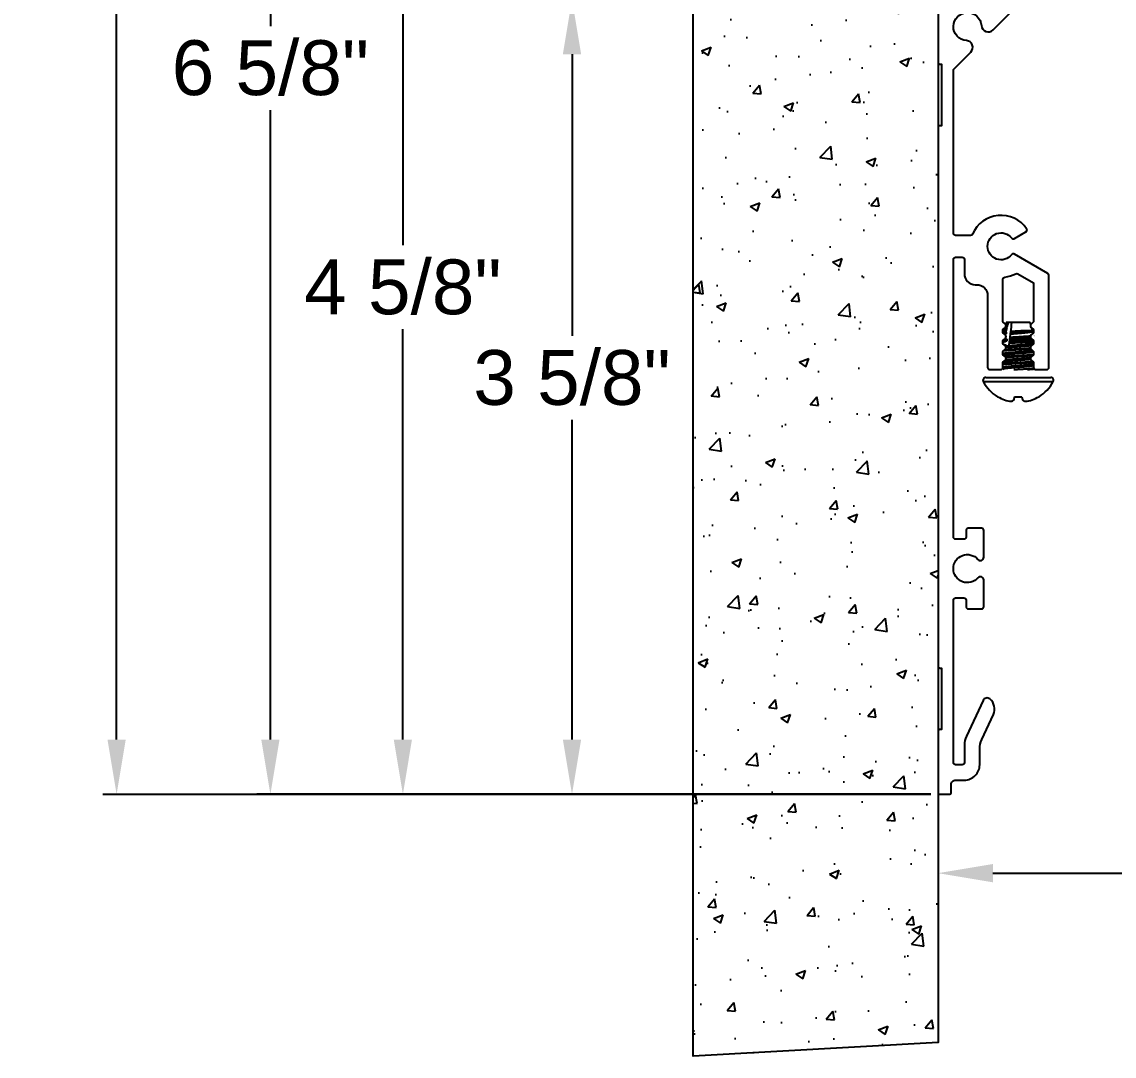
# Model space of a CAD drawing. Extents: x -5.7 to 6.1, y -1.2 to 8.2.
# Drawn here: x -5.68 to -0.697, y -1.194 to 3.524 of the extents above; entities that cross this region are included whole.
import ezdxf

# ---------------------------------------------------------------- set-up
doc = ezdxf.new("R2010")
doc.units = 0
doc.header["$LTSCALE"] = 0.5
doc.header["$MEASUREMENT"] = 0
doc.layers.get('Defpoints').update_dxf_attribs({"linetype": 'CONTINUOUS'})
for name, color, linetype in [('Ceiling', 42, 'CONTINUOUS'), ('Hardware', 242, 'CONTINUOUS'), ('Housing', 150, 'CONTINUOUS')]:
    doc.layers.add(name, color=color, linetype=linetype)
doc.layers.add('CUST DWG', color=60, linetype='CONTINUOUS', lineweight=20)
doc.styles.get("Standard").update_dxf_attribs({"font": 'arial.ttf'})
doc.dimstyles.new('LSAD_CustDims', dxfattribs={"dimtxt": 1, "dimasz": 1, "dimexe": 0.0625, "dimexo": 0.042969, "dimgap": 0.0625, "dimtad": 0, "dimtih": 1, "dimtoh": 1, "dimdec": 3, "dimzin": 0, "dimdsep": 46, "dimlunit": 4, "dimtxsty": 'Standard', "dimcen": 0.125, "dimclrd": 256, "dimclre": 256, "dimclrt": 256, "dimadec": 0, "dimazin": 0, "dimtfac": 1, "dimtdec": 3, "dimtix": 1, "dimtofl": 0, "dimtmove": 0, "dimatfit": 3, "dimfxl": 1, "dimfrac": 2, "dimtolj": 1, "dimtzin": 0, "dimarcsym": 0})

# ---------------------------------------------------------------- blocks, each defined once
blk = doc.blocks.new('*D0')
at = {"layer": 'CUST DWG', "lineweight": -2, "ltscale": 0.5, "transparency": 16777216}
for p, q in [((-1.533, 3.6265), (-3.2327, 3.6265)), ((-3.1702, 3.3765), (-3.1702, 2.0918)), ((-3.1702, 0.2499), (-3.1702, 1.7081)), ((-1.536, -0.0001), (-3.2327, -0.0001))]:
    blk.add_line(p, q, dxfattribs=at)
at = {"layer": 'CUST DWG', "ltscale": 0.5, "transparency": 16777216}
for points in [[(-3.2119, 3.3765), (-3.1285, 3.3765), (-3.1702, 3.6265)], [(-3.2119, 0.2499), (-3.1285, 0.2499), (-3.1702, -0.0001)]]:
    blk.add_solid(points, dxfattribs=at)
at = {"layer": 'Defpoints', "color": 0, "ltscale": 0.5, "transparency": 16777216}
for p in [(-3.1702, 3.6265), (-1.49, 3.6265), (-1.493, -0.0001)]:
    blk.add_point(p, dxfattribs=at)
at = {"layer": 'CUST DWG', "ltscale": 0.5, "transparency": 16777216, "insert": (-3.1702, 1.9), "char_height": 0.25, "attachment_point": 5}
blk.add_mtext('\\A1;3 5/8"', dxfattribs=at)
blk = doc.blocks.new('*D1')
at = {"layer": 'CUST DWG', "lineweight": -2, "ltscale": 0.5, "transparency": 16777216}
for p, q in [((-2.7142, 4.6265), (-4.0044, 4.6265)), ((-3.9419, 4.3765), (-3.9419, 2.505)), ((-3.9419, 0.25), (-3.9419, 2.1215)), ((-1.533, 0), (-4.0044, 0))]:
    blk.add_line(p, q, dxfattribs=at)
at = {"layer": 'CUST DWG', "ltscale": 0.5, "transparency": 16777216}
for points in [[(-3.9836, 4.3765), (-3.9003, 4.3765), (-3.9419, 4.6265)], [(-3.9836, 0.25), (-3.9003, 0.25), (-3.9419, 0)]]:
    blk.add_solid(points, dxfattribs=at)
at = {"layer": 'Defpoints', "color": 0, "ltscale": 0.5, "transparency": 16777216}
for p in [(-3.9419, 4.6265), (-2.6712, 4.6265), (-1.49, 0)]:
    blk.add_point(p, dxfattribs=at)
at = {"layer": 'CUST DWG', "ltscale": 0.5, "transparency": 16777216, "insert": (-3.9419, 2.3133), "char_height": 0.25, "attachment_point": 5}
blk.add_mtext('\\A1;4 5/8"', dxfattribs=at)
blk = doc.blocks.new('*D2')
at = {"layer": 'CUST DWG', "lineweight": -2, "ltscale": 0.5, "transparency": 16777216}
for p, q in [((-2.7142, 6.6265), (-4.6088, 6.6265)), ((-4.5463, 6.3765), (-4.5463, 3.505)), ((-4.5463, 0.25), (-4.5463, 3.1215)), ((-2.183, 0), (-4.6088, 0))]:
    blk.add_line(p, q, dxfattribs=at)
at = {"layer": 'CUST DWG', "ltscale": 0.5, "transparency": 16777216}
for points in [[(-4.588, 6.3765), (-4.5046, 6.3765), (-4.5463, 6.6265)], [(-4.588, 0.25), (-4.5046, 0.25), (-4.5463, 0)]]:
    blk.add_solid(points, dxfattribs=at)
at = {"layer": 'Defpoints', "color": 0, "ltscale": 0.5, "transparency": 16777216}
for p in [(-4.5463, 6.6265), (-2.6712, 6.6265), (-2.14, 0)]:
    blk.add_point(p, dxfattribs=at)
at = {"layer": 'CUST DWG', "ltscale": 0.5, "transparency": 16777216, "insert": (-4.5463, 3.3133), "char_height": 0.25, "attachment_point": 5}
blk.add_mtext('\\A1;6 5/8"', dxfattribs=at)
blk = doc.blocks.new('*D3')
at = {"layer": 'CUST DWG', "lineweight": -2, "ltscale": 0.5, "transparency": 16777216}
for p, q in [((-1.543, 7.6265), (-5.3105, 7.6265)), ((-5.248, 7.3765), (-5.248, 4.005)), ((-5.248, 0.2499), (-5.248, 3.6214)), ((-1.533, -0.0001), (-5.3105, -0.0001))]:
    blk.add_line(p, q, dxfattribs=at)
at = {"layer": 'CUST DWG', "ltscale": 0.5, "transparency": 16777216}
for points in [[(-5.2897, 7.3765), (-5.2063, 7.3765), (-5.248, 7.6265)], [(-5.2897, 0.2499), (-5.2063, 0.2499), (-5.248, -0.0001)]]:
    blk.add_solid(points, dxfattribs=at)
at = {"layer": 'Defpoints', "color": 0, "ltscale": 0.5, "transparency": 16777216}
for p in [(-5.248, 7.6265), (-1.5, 7.6265), (-1.49, -0.0001)]:
    blk.add_point(p, dxfattribs=at)
at = {"layer": 'CUST DWG', "ltscale": 0.5, "transparency": 16777216, "insert": (-5.248, 3.8132), "char_height": 0.25, "attachment_point": 5}
blk.add_mtext('\\A1;7 5/8"', dxfattribs=at)
blk = doc.blocks.new('*D4')
at = {"layer": 'CUST DWG', "lineweight": -2, "ltscale": 0.5, "transparency": 16777216}
for p, q in [((-1.5, -0.033), (-1.5, -0.4221)), ((1.5, -0.0329), (1.5, -0.422)), ((-1.25, -0.3596), (-0.2061, -0.3595)), ((1.25, -0.3595), (0.2061, -0.3595))]:
    blk.add_line(p, q, dxfattribs=at)
at = {"layer": 'CUST DWG', "ltscale": 0.5, "transparency": 16777216}
for points in [[(-1.25, -0.3179), (-1.25, -0.4013), (-1.5, -0.3596)], [(1.25, -0.3178), (1.25, -0.4011), (1.5, -0.3595)]]:
    blk.add_solid(points, dxfattribs=at)
at = {"layer": 'Defpoints', "color": 0, "ltscale": 0.5, "transparency": 16777216}
for p in [(-1.5, 0.01), (1.5, 0.0101), (1.5, -0.3595)]:
    blk.add_point(p, dxfattribs=at)
at = {"layer": 'CUST DWG', "ltscale": 0.5, "transparency": 16777216, "insert": (0, -0.3595), "char_height": 0.25, "attachment_point": 5}
blk.add_mtext('\\A1;3"', dxfattribs=at)

msp = doc.modelspace()

# ---------------------------------------------------------------- hatches: boundary and pattern name
at = {"layer": 'Ceiling', "ltscale": 0.5, "transparency": 16777216}
h = msp.add_hatch(dxfattribs=at)
h.set_pattern_fill('AR-CONC', color=256, scale=0.063)
h.set_pattern_definition([(50, (2.2456, -9e-05), (0.451874, -0.039534), [0.04725, -0.51975]), (355, (2.2456, -9e-05), (-0.087413, 0.47388), [0.0378, -0.4158]), (100.4514, (2.28327, -0.0034), (0.36446, 0.434347), [0.040156, -0.44172]), (46.184, (2.2456, 0.1259), (0.672362, -0.104277), [0.070875, -0.779625]), (96.636, (2.30165, 0.1172), (0.588837, 0.613695), [0.060235, -0.66258]), (351.184, (2.2456, 0.1259), (0.588837, 0.613695), [0.0567, -0.6237]), (21, (2.3086, 0.0944), (0.376051, -0.25365), [0.04725, -0.51975]), (326, (2.3086, 0.0944), (0.153289, 0.456845), [0.0378, -0.4158]), (71.4514, (2.33995, 0.07327), (0.52934, 0.203195), [0.040156, -0.44172]), (37.5, (2.24562, -9e-05), (0.0076607, 0.209723), [0, -0.41076, 0, -0.4221, 0, -0.417375]), (7.5, (2.24562, -9e-05), (0.165734, 0.2484794), [0, -0.24066, 0, -0.40131, 0, -0.159075]), (327.5, (2.10513, -9e-05), (0.336308, -0.0142096), [0, -0.1575, 0, -0.4914, 0, -0.65205]), (317.5, (2.04213, -9e-05), (0.367407, 0.063066), [0, -0.20475, 0, -0.32634, 0, -0.46305])])
h.paths.add_polyline_path([(-1.4999, 8.2428), (-1.4999, -1.1325), (-2.6167, -1.1945), (-2.6167, 8.1809)])

# ---------------------------------------------------------------- linework, layer by layer
at = {"layer": 'Ceiling', "transparency": 16777216}
msp.add_lwpolyline([(-1.4999, 8.2428), (-1.4999, -1.1325), (-2.6167, -1.1945), (-2.6167, 8.1809)], close=True, dxfattribs=at)
at = {"layer": 'Hardware', "linetype": 'Continuous', "lineweight": 25, "transparency": 16777216}
for p, q in [((-1.1885, 2.1521), (-1.1909, 2.1435)), ((-1.1802, 2.1521), (-1.1885, 2.1521)), ((-1.1629, 2.1521), (-1.1802, 2.1521)), ((-1.0795, 2.1521), (-1.1629, 2.1521)), ((-1.0771, 2.1435), (-1.0795, 2.1521)), ((-1.1952, 2.1284), (-1.2014, 2.1066)), ((-1.1991, 2.1052), (-1.1991, 2.1009)), ((-1.1943, 2.0972), (-1.1944, 2.0969)), ((-1.1712, 2.0842), (-1.1693, 2.1002)), ((-1.169, 2.1024), (-1.168, 2.1103)), ((-1.0689, 2.1148), (-1.1114, 2.1148)), ((-1.0689, 2.1148), (-1.0728, 2.1284)), ((-1.0689, 2.113), (-1.0689, 2.1148)), ((-1.0657, 2.1035), (-1.0683, 2.1127)), ((-1.2051, 2.0551), (-1.2051, 2.0551)), ((-1.2039, 2.0598), (-1.204, 2.0595)), ((-1.1991, 2.074), (-1.1991, 2.0665)), ((-1.1768, 2.0391), (-1.1758, 2.047)), ((-1.1745, 2.0573), (-1.1739, 2.0629)), ((-1.1729, 2.0708), (-1.1719, 2.0787)), ((-1.0689, 2.0509), (-1.0689, 2.058)), ((-1.1991, 2.0115), (-1.1991, 2.004)), ((-1.1783, 2.0271), (-1.1967, 2.0271)), ((-1.1783, 2.0271), (-1.1779, 2.0301)), ((-1.0689, 2.0193), (-1.0689, 2.0251)), ((-1.1991, 1.9751), (-1.1991, 1.9728)), ((-1.1991, 1.949), (-1.1991, 1.9415)), ((-1.0689, 1.9568), (-1.0689, 1.9642)), ((-1.282, 1.9021), (-0.986, 1.9021)), ((-1.2935, 1.8829), (-0.9745, 1.8829)), ((-1.2288, 1.814), (-1.2273, 1.814)), ((-1.1533, 1.7995), (-1.1507, 1.814)), ((-1.1507, 1.814), (-1.1173, 1.814)), ((-1.1173, 1.814), (-1.1147, 1.7995)), ((-1.0407, 1.814), (-1.0392, 1.814))]:
    msp.add_line(p, q, dxfattribs=at)
for centre, radius, start, end in [((-1.282, 1.8891), 0.013, 90, 207.9938), ((-0.986, 1.8891), 0.013, 332.0062, 90), ((-1.134, 1.9677), 0.1806, 207.9938, 238.3387), ((-1.134, 1.9677), 0.1806, 301.6613, 332.0062), ((-1.1344, 1.9699), 0.1815, 239.229, 249.8813), ((-1.1509, 1.9435), 0.1512, 252.3082, 263.939), ((-1.1779, 1.8349), 0.0431, 284.8076, 304.868), ((-1.0901, 1.8349), 0.0431, 235.132, 255.1924), ((-1.1171, 1.9435), 0.1512, 276.061, 287.6918), ((-1.1336, 1.9699), 0.1815, 290.1187, 300.771)]:
    msp.add_arc(centre, radius, start, end, dxfattribs=at)
for start_param, end_param in [(5.267834, 5.285097), (5.338078, 5.356179), (5.412021, 5.431208)]:
    msp.add_ellipse((-1.134, 2.3875), major_axis=(0, -0.5301), ratio=0.122785, start_param=start_param, end_param=end_param, dxfattribs=at)
for points in [[(-1.1802, 2.1521), (-1.1839, 2.1377), (-1.1876, 2.1233), (-1.1913, 2.1089)], [(-1.168, 2.111), (-1.1663, 2.1247), (-1.1646, 2.1384), (-1.1629, 2.1521)], [(-1.1946, 2.0971), (-1.1945, 2.0972), (-1.1944, 2.0972), (-1.1943, 2.0972)], [(-1.1887, 2.1002), (-1.1906, 2.0992), (-1.1925, 2.0982), (-1.1943, 2.0972)], [(-1.1913, 2.1089), (-1.1907, 2.1086), (-1.19, 2.1083), (-1.1893, 2.108)], [(-1.1693, 2.1002), (-1.1692, 2.1009), (-1.1691, 2.1017), (-1.169, 2.1024)], [(-1.168, 2.1103), (-1.168, 2.1105), (-1.168, 2.1107), (-1.168, 2.111)], [(-1.1114, 2.1148), (-1.1187, 2.1142), (-1.1262, 2.1137), (-1.134, 2.1133)], [(-1.134, 2.113), (-1.1266, 2.1136), (-1.1188, 2.1141), (-1.1114, 2.1148)], [(-1.204, 2.0597), (-1.204, 2.0597), (-1.204, 2.0598), (-1.2039, 2.0598)], [(-1.2001, 2.0742), (-1.1998, 2.074), (-1.1994, 2.0738), (-1.1991, 2.0736)], [(-1.1922, 2.0451), (-1.1899, 2.0454), (-1.1872, 2.0458), (-1.1838, 2.0462)], [(-1.1739, 2.0629), (-1.1617, 2.064), (-1.1479, 2.065), (-1.134, 2.066)], [(-1.0695, 2.0576), (-1.0677, 2.0587), (-1.0658, 2.0598), (-1.064, 2.0609)], [(-1.0689, 2.0509), (-1.0689, 2.0509), (-1.0689, 2.0509), (-1.0689, 2.0509)], [(-1.204, 2.014), (-1.2024, 2.013), (-1.2007, 2.0121), (-1.1991, 2.0111)], [(-1.1985, 2.0044), (-1.1994, 2.0038), (-1.2004, 2.0033), (-1.2013, 2.0027)], [(-1.183, 2.0384), (-1.1852, 2.0373), (-1.1875, 2.0361), (-1.1898, 2.035)], [(-1.064, 2.0168), (-1.0656, 2.0177), (-1.0673, 2.0187), (-1.0689, 2.0196)], [(-1.1985, 1.9731), (-1.2003, 1.972), (-1.2022, 1.971), (-1.204, 1.9699)], [(-1.204, 1.9515), (-1.2024, 1.9505), (-1.2007, 1.9496), (-1.1991, 1.9486)], [(-1.0695, 1.9639), (-1.0677, 1.965), (-1.0658, 1.966), (-1.064, 1.9671)], [(-1.064, 1.9543), (-1.0656, 1.9552), (-1.0673, 1.9562), (-1.0689, 1.9571)], [(-1.1985, 1.9419), (-1.2007, 1.9406), (-1.2029, 1.9393), (-1.2051, 1.938)], [(-1.0603, 1.938), (-1.0597, 1.9384), (-1.0591, 1.9387), (-1.0585, 1.9391)]]:
    msp.add_open_spline(points, degree=3, dxfattribs=at)
for points, knots in [([(-1.1913, 2.1089), (-1.1922, 2.1088), (-1.194, 2.1086), (-1.1962, 2.1082), (-1.198, 2.1079), (-1.1995, 2.1076), (-1.2006, 2.1072), (-1.2013, 2.1068), (-1.2015, 2.1064), (-1.2013, 2.1061), (-1.2009, 2.106), (-1.2008, 2.1059)], [0, 0, 0, 0, 0.112244, 0.224489, 0.339488, 0.454487, 0.576018, 0.697549, 0.822591, 0.947633, 1, 1, 1, 1]), ([(-1.2008, 2.1059), (-1.2005, 2.1057), (-1.1999, 2.1054), (-1.1993, 2.105), (-1.1991, 2.1049)], [0, 0, 0, 0, 0.568127, 1, 1, 1, 1]), ([(-1.1991, 2.1052), (-1.1991, 2.1057), (-1.1982, 2.1062), (-1.1948, 2.1071), (-1.1924, 2.1076), (-1.1893, 2.108)], [0, 0, 0, 0, 0.5, 0.5, 1, 1, 1, 1]), ([(-1.1966, 2.0988), (-1.1965, 2.0989), (-1.1955, 2.0991), (-1.1933, 2.0996), (-1.1902, 2.1), (-1.1887, 2.1002)], [0.3191549, 0.3191549, 0.3191549, 0.3191549, 0.3566126, 0.6825629, 1, 1, 1, 1]), ([(-1.1693, 2.1002), (-1.1639, 2.1007), (-1.1582, 2.1013), (-1.1464, 2.1023), (-1.1402, 2.1029), (-1.134, 2.1034)], [0, 0, 0, 0, 0.5, 0.5, 1, 1, 1, 1]), ([(-1.169, 2.1024), (-1.1637, 2.1029), (-1.1579, 2.1034), (-1.146, 2.1044), (-1.1399, 2.1048), (-1.134, 2.1052)], [0, 0, 0, 0, 0.5, 0.5, 1, 1, 1, 1]), ([(-1.134, 2.1133), (-1.14, 2.1129), (-1.1458, 2.1126), (-1.1573, 2.1118), (-1.1628, 2.1114), (-1.168, 2.111)], [0, 0, 0, 0, 0.5, 0.5, 1, 1, 1, 1]), ([(-1.168, 2.1103), (-1.1628, 2.1108), (-1.1572, 2.1113), (-1.1456, 2.1122), (-1.1397, 2.1126), (-1.134, 2.113)], [0, 0, 0, 0, 0.5, 0.5, 1, 1, 1, 1]), ([(-1.134, 2.1034), (-1.1322, 2.1035), (-1.1285, 2.1038), (-1.1231, 2.1043), (-1.1177, 2.1047), (-1.1123, 2.1052), (-1.1071, 2.1058), (-1.1021, 2.1063), (-1.0972, 2.1068), (-1.0926, 2.1073), (-1.0884, 2.1079), (-1.0845, 2.1084), (-1.0809, 2.1089), (-1.0777, 2.1094), (-1.075, 2.1098), (-1.0727, 2.1103), (-1.0709, 2.1108), (-1.0695, 2.1113), (-1.0686, 2.1118), (-1.0683, 2.1124), (-1.0683, 2.1129), (-1.0687, 2.1132), (-1.0689, 2.1134)], [0, 0, 0, 0, 0.048648, 0.0972962, 0.1472754, 0.1972547, 0.2473158, 0.2973769, 0.3488876, 0.4003983, 0.4505383, 0.5006782, 0.5522771, 0.6038759, 0.6539802, 0.7040826, 0.7557158, 0.807349, 0.8562902, 0.9052315, 0.9556005, 1, 1, 1, 1]), ([(-1.134, 2.1052), (-1.1259, 2.1058), (-1.1173, 2.1064), (-1.1012, 2.1078), (-1.0938, 2.1085), (-1.0848, 2.1095), (-1.0821, 2.1098), (-1.0775, 2.1104), (-1.0756, 2.1107), (-1.0707, 2.1116), (-1.0689, 2.1123), (-1.0689, 2.113)], [0, 0, 0, 0, 0.25, 0.25, 0.5, 0.5, 0.625, 0.625, 0.75, 0.75, 1, 1, 1, 1]), ([(-1.1985, 2.0669), (-1.1998, 2.0661), (-1.2016, 2.065), (-1.2035, 2.064), (-1.204, 2.0637)], [0, 0, 0, 0, 0.2434195, 0.3393253, 0.3393253, 0.3393253, 0.3393253]), ([(-1.1861, 2.0693), (-1.1893, 2.0676), (-1.1925, 2.0659), (-1.1957, 2.0642), (-1.1974, 2.0633), (-1.199, 2.0624), (-1.2006, 2.0616), (-1.2017, 2.061), (-1.2028, 2.0604), (-1.2039, 2.0598)], [0, 0, 0, 0, 0.0002790799, 0.0002790799, 0.0002790799, 0.0004186284, 0.0004186284, 0.0004186284, 0.0005157573, 0.0005157573, 0.0005157573, 0.0005157573]), ([(-1.2029, 2.0541), (-1.2019, 2.0536), (-1.2009, 2.0532), (-1.1998, 2.0527), (-1.1981, 2.052), (-1.1963, 2.0512), (-1.1945, 2.0504), (-1.191, 2.0489), (-1.1874, 2.0475), (-1.1838, 2.0462)], [0.0000617261, 0.0000617261, 0.0000617261, 0.0000617261, 0.0001468909, 0.0001468909, 0.0001468909, 0.000293784, 0.000293784, 0.000293784, 0.000587968, 0.000587968, 0.000587968, 0.000587968]), ([(-1.1991, 2.074), (-1.1991, 2.0745), (-1.1979, 2.0751), (-1.1947, 2.0759), (-1.1934, 2.0761), (-1.1904, 2.0766), (-1.1887, 2.0768), (-1.1868, 2.0771)], [0, 0, 0, 0, 0.5, 0.5, 0.75, 0.75, 1, 1, 1, 1]), ([(-1.1985, 2.0669), (-1.198, 2.0671), (-1.1971, 2.0675), (-1.1943, 2.0682), (-1.1907, 2.0687), (-1.1876, 2.0691), (-1.1861, 2.0693)], [0, 0, 0, 0, 0.2512786, 0.5053271, 0.7529688, 1, 1, 1, 1]), ([(-1.1934, 2.0799), (-1.1934, 2.0798), (-1.1934, 2.0798), (-1.1933, 2.0798), (-1.1911, 2.0789), (-1.189, 2.0779), (-1.1868, 2.0771)], [0.0001776785, 0.0001776785, 0.0001776785, 0.0001776785, 0.0001810115, 0.0001810115, 0.0001810115, 0.000362095, 0.000362095, 0.000362095, 0.000362095]), ([(-1.1758, 2.047), (-1.1756, 2.0487), (-1.1754, 2.0505), (-1.1752, 2.0523), (-1.175, 2.0532), (-1.1749, 2.0541), (-1.1748, 2.055), (-1.1747, 2.0558), (-1.1746, 2.0566), (-1.1745, 2.0573)], [0, 0, 0, 0, 0.0003045363, 0.0003045363, 0.0003045363, 0.0004568481, 0.0004568481, 0.0004568481, 0.000587397, 0.000587397, 0.000587397, 0.000587397]), ([(-1.1758, 2.047), (-1.1699, 2.0476), (-1.1631, 2.0483), (-1.1487, 2.0495), (-1.1412, 2.05), (-1.134, 2.0505)], [0, 0, 0, 0, 0.5, 0.5, 1, 1, 1, 1]), ([(-1.134, 2.0596), (-1.1411, 2.0592), (-1.1481, 2.0589), (-1.1617, 2.0581), (-1.1684, 2.0577), (-1.1745, 2.0573)], [0, 0, 0, 0, 0.5, 0.5, 1, 1, 1, 1]), ([(-1.1739, 2.0629), (-1.1738, 2.0633), (-1.1738, 2.0637), (-1.1737, 2.0641), (-1.1736, 2.0649), (-1.1735, 2.0656), (-1.1734, 2.0664), (-1.1732, 2.0679), (-1.1731, 2.0694), (-1.1729, 2.0708)], [0.0000695081, 0.0000695081, 0.0000695081, 0.0000695081, 0.0001386637, 0.0001386637, 0.0001386637, 0.0002773283, 0.0002773283, 0.0002773283, 0.0005446923, 0.0005446923, 0.0005446923, 0.0005446923]), ([(-1.1729, 2.0708), (-1.1672, 2.0713), (-1.1608, 2.0719), (-1.1475, 2.073), (-1.1406, 2.0735), (-1.134, 2.074)], [0, 0, 0, 0, 0.5, 0.5, 1, 1, 1, 1]), ([(-1.1719, 2.0787), (-1.1718, 2.0798), (-1.1716, 2.0809), (-1.1715, 2.082), (-1.1714, 2.0827), (-1.1713, 2.0834), (-1.1712, 2.0842)], [0, 0, 0, 0, 0.0001874354, 0.0001874354, 0.0001874354, 0.0003074882, 0.0003074882, 0.0003074882, 0.0003074882]), ([(-1.1719, 2.0787), (-1.1663, 2.0792), (-1.1601, 2.0798), (-1.1471, 2.0808), (-1.1404, 2.0813), (-1.134, 2.0818)], [0, 0, 0, 0, 0.5, 0.5, 1, 1, 1, 1]), ([(-1.134, 2.0864), (-1.1405, 2.0861), (-1.147, 2.0857), (-1.1596, 2.0849), (-1.1656, 2.0846), (-1.1712, 2.0842)], [0, 0, 0, 0, 0.5, 0.5, 1, 1, 1, 1]), ([(-1.0785, 2.0902), (-1.0793, 2.0901), (-1.0815, 2.0899), (-1.0853, 2.0896), (-1.0899, 2.0893), (-1.0948, 2.0889), (-1.1, 2.0885), (-1.1054, 2.0881), (-1.1112, 2.0878), (-1.1178, 2.0873), (-1.1255, 2.0869), (-1.1311, 2.0866), (-1.134, 2.0864)], [0.4362175, 0.4362175, 0.4362175, 0.4362175, 0.4726258, 0.5252936, 0.5794574, 0.6336212, 0.686859, 0.7400967, 0.7948807, 0.8496647, 0.9243125, 1, 1, 1, 1]), ([(-1.134, 2.0818), (-1.1312, 2.082), (-1.1257, 2.0824), (-1.1173, 2.083), (-1.1092, 2.0837), (-1.1014, 2.0844), (-1.0941, 2.0851), (-1.0877, 2.0858), (-1.0825, 2.0864), (-1.0797, 2.0867), (-1.0786, 2.0869)], [0, 0, 0, 0, 0.0884382, 0.1792117, 0.2716125, 0.3648493, 0.4580862, 0.550487, 0.6412605, 0.7087591, 0.7087591, 0.7087591, 0.7087591]), ([(-1.134, 2.074), (-1.1259, 2.0745), (-1.1173, 2.0752), (-1.1012, 2.0766), (-1.0938, 2.0773), (-1.0848, 2.0783), (-1.0821, 2.0786), (-1.0777, 2.0792), (-1.0759, 2.0794), (-1.0744, 2.0797)], [0, 0, 0, 0, 0.25, 0.25, 0.5, 0.5, 0.625, 0.625, 0.7398258, 0.7398258, 0.7398258, 0.7398258]), ([(-1.134, 2.066), (-1.1304, 2.0662), (-1.1249, 2.0666), (-1.1176, 2.0672), (-1.112, 2.0676), (-1.1061, 2.0681), (-1.1002, 2.0686), (-1.0944, 2.0692), (-1.0889, 2.0697), (-1.0838, 2.0702), (-1.0791, 2.0707), (-1.0747, 2.0712), (-1.0707, 2.0717), (-1.0678, 2.0721), (-1.0662, 2.0724), (-1.0657, 2.0724)], [0, 0, 0, 0, 0.0834251, 0.1260067, 0.1685884, 0.2182514, 0.2679144, 0.3190165, 0.3701187, 0.4198424, 0.4695662, 0.5207354, 0.5719047, 0.6216119, 0.6487071, 0.6487071, 0.6487071, 0.6487071]), ([(-1.064, 2.0642), (-1.0647, 2.0641), (-1.0664, 2.0639), (-1.0696, 2.0636), (-1.0737, 2.0633), (-1.0782, 2.0629), (-1.0831, 2.0626), (-1.0884, 2.0622), (-1.094, 2.0618), (-1.1, 2.0614), (-1.1062, 2.061), (-1.1139, 2.0606), (-1.1232, 2.0601), (-1.1304, 2.0597), (-1.134, 2.0596)], [0.310841, 0.310841, 0.310841, 0.310841, 0.3447317, 0.3986166, 0.4512196, 0.5038226, 0.5579182, 0.6120137, 0.6652134, 0.718413, 0.7731576, 0.8279021, 0.9131695, 1, 1, 1, 1]), ([(-1.134, 2.0505), (-1.1312, 2.0507), (-1.1257, 2.0511), (-1.1173, 2.0518), (-1.1092, 2.0524), (-1.1014, 2.0531), (-1.0941, 2.0538), (-1.0877, 2.0545), (-1.0821, 2.0552), (-1.0775, 2.0557), (-1.0738, 2.0563), (-1.071, 2.057), (-1.07, 2.0574), (-1.0695, 2.0576)], [0, 0, 0, 0, 0.088435, 0.179206, 0.271603, 0.364837, 0.458071, 0.550469, 0.641239, 0.729674, 0.818109, 0.90888, 1, 1, 1, 1]), ([(-1.134, 2.0427), (-1.1259, 2.0433), (-1.1173, 2.0439), (-1.1012, 2.0453), (-1.0938, 2.046), (-1.0848, 2.047), (-1.0821, 2.0473), (-1.0775, 2.0479), (-1.0756, 2.0482), (-1.0727, 2.0488), (-1.0716, 2.049), (-1.0708, 2.0493)], [0, 0, 0, 0, 0.25, 0.25, 0.5, 0.5, 0.625, 0.625, 0.75, 0.75, 0.8498035, 0.8498035, 0.8498035, 0.8498035]), ([(-1.0628, 2.0931), (-1.0628, 2.093), (-1.0628, 2.0928), (-1.0631, 2.0926), (-1.0633, 2.0925)], [0, 0, 0, 0, 0.0476994, 0.08518842, 0.08518842, 0.08518842, 0.08518842]), ([(-1.2, 2.0244), (-1.1997, 2.0244), (-1.1974, 2.0246), (-1.1924, 2.0251), (-1.1842, 2.0258), (-1.1751, 2.0264), (-1.1653, 2.0271), (-1.155, 2.0278), (-1.1445, 2.0285), (-1.1375, 2.0289), (-1.134, 2.0291)], [0.443136, 0.443136, 0.443136, 0.443136, 0.4520709, 0.5296362, 0.6085858, 0.6882465, 0.7679072, 0.8468569, 0.9244221, 1, 1, 1, 1]), ([(-1.1991, 2.0115), (-1.1991, 2.0122), (-1.1973, 2.0129), (-1.1924, 2.0138), (-1.1905, 2.0141), (-1.1859, 2.0147), (-1.1832, 2.015), (-1.1742, 2.016), (-1.1668, 2.0167), (-1.1507, 2.0181), (-1.1421, 2.0187), (-1.134, 2.0193)], [0, 0, 0, 0, 0.25, 0.25, 0.375, 0.375, 0.5, 0.5, 0.75, 0.75, 1, 1, 1, 1]), ([(-1.1985, 2.0044), (-1.198, 2.0046), (-1.197, 2.005), (-1.1942, 2.0057), (-1.1905, 2.0063), (-1.1859, 2.0069), (-1.1803, 2.0075), (-1.1739, 2.0082), (-1.1666, 2.0089), (-1.1588, 2.0096), (-1.1507, 2.0102), (-1.1423, 2.0109), (-1.1368, 2.0113), (-1.134, 2.0115)], [0, 0, 0, 0, 0.091126, 0.181896, 0.270331, 0.358765, 0.449535, 0.541932, 0.635165, 0.728398, 0.820796, 0.911565, 1, 1, 1, 1]), ([(-1.195, 1.9975), (-1.1941, 1.9976), (-1.1932, 1.9977), (-1.1847, 1.9984), (-1.1753, 1.9991), (-1.155, 2.0005), (-1.1443, 2.0011), (-1.134, 2.0017)], [0.4683788, 0.4683788, 0.4683788, 0.4683788, 0.5, 0.5, 0.75, 0.75, 1, 1, 1, 1]), ([(-1.1912, 1.9939), (-1.189, 1.9941), (-1.1838, 1.9945), (-1.1751, 1.9952), (-1.1653, 1.9959), (-1.155, 1.9966), (-1.1445, 1.9972), (-1.1375, 1.9976), (-1.134, 1.9978)], [0.5399853, 0.5399853, 0.5399853, 0.5399853, 0.6085858, 0.6882465, 0.7679072, 0.8468569, 0.9244221, 1, 1, 1, 1]), ([(-1.1893, 2.0377), (-1.1891, 2.0377), (-1.1871, 2.0379), (-1.1849, 2.0382), (-1.183, 2.0384)], [0.7201844, 0.7201844, 0.7201844, 0.7201844, 0.7561037, 1, 1, 1, 1]), ([(-1.1779, 2.0301), (-1.1778, 2.0309), (-1.1777, 2.0317), (-1.1776, 2.0325), (-1.1775, 2.0336), (-1.1773, 2.0348), (-1.1772, 2.0359), (-1.177, 2.037), (-1.1769, 2.0381), (-1.1768, 2.0391)], [0, 0, 0, 0, 0.0001386643, 0.0001386643, 0.0001386643, 0.0003506124, 0.0003506124, 0.0003506124, 0.0005626753, 0.0005626753, 0.0005626753, 0.0005626753]), ([(-1.1779, 2.0301), (-1.1712, 2.0306), (-1.1639, 2.0311), (-1.149, 2.0321), (-1.1414, 2.0326), (-1.134, 2.033)], [0, 0, 0, 0, 0.5, 0.5, 1, 1, 1, 1]), ([(-1.1768, 2.0391), (-1.1709, 2.0397), (-1.1639, 2.0404), (-1.1491, 2.0416), (-1.1414, 2.0422), (-1.134, 2.0427)], [0, 0, 0, 0, 0.5, 0.5, 1, 1, 1, 1]), ([(-1.134, 2.033), (-1.1305, 2.0332), (-1.1235, 2.0335), (-1.113, 2.0342), (-1.1027, 2.0349), (-1.0929, 2.0356), (-1.0849, 2.0362), (-1.0803, 2.0365), (-1.0786, 2.0367)], [0, 0, 0, 0, 0.0755779, 0.1531431, 0.2320928, 0.3117535, 0.3914142, 0.441521, 0.441521, 0.441521, 0.441521]), ([(-1.134, 2.0291), (-1.1238, 2.0296), (-1.113, 2.0303), (-1.0934, 2.0316), (-1.0846, 2.0323), (-1.0773, 2.0329)], [0, 0, 0, 0, 0.25, 0.25, 0.483276, 0.483276, 0.483276, 0.483276]), ([(-1.134, 2.0193), (-1.1312, 2.0195), (-1.1257, 2.0199), (-1.1173, 2.0205), (-1.1092, 2.0212), (-1.1014, 2.0219), (-1.0941, 2.0226), (-1.0877, 2.0233), (-1.0821, 2.0239), (-1.0775, 2.0245), (-1.0738, 2.0251), (-1.0714, 2.0256), (-1.0704, 2.026), (-1.0701, 2.0261)], [0, 0, 0, 0, 0.0884346, 0.1792045, 0.2716016, 0.3648347, 0.4580677, 0.5504648, 0.6412347, 0.7296693, 0.8181039, 0.9088738, 0.9638179, 0.9638179, 0.9638179, 0.9638179]), ([(-1.134, 2.0115), (-1.1259, 2.012), (-1.1173, 2.0127), (-1.1012, 2.0141), (-1.0938, 2.0148), (-1.0848, 2.0158), (-1.0821, 2.0161), (-1.0775, 2.0167), (-1.0756, 2.017), (-1.0707, 2.0179), (-1.0689, 2.0186), (-1.0689, 2.0193)], [0, 0, 0, 0, 0.25, 0.25, 0.5, 0.5, 0.625, 0.625, 0.75, 0.75, 1, 1, 1, 1]), ([(-1.134, 2.0017), (-1.1305, 2.0019), (-1.1235, 2.0023), (-1.113, 2.0029), (-1.1027, 2.0036), (-1.0929, 2.0043), (-1.0838, 2.005), (-1.0756, 2.0057), (-1.0691, 2.0063), (-1.0655, 2.0066), (-1.064, 2.0068)], [0, 0, 0, 0, 0.0755779, 0.1531431, 0.2320928, 0.3117535, 0.3914142, 0.4703638, 0.5479291, 0.6090833, 0.6090833, 0.6090833, 0.6090833]), ([(-1.134, 1.9978), (-1.1238, 1.9984), (-1.113, 1.999), (-1.0927, 2.0004), (-1.0833, 2.0011), (-1.0724, 2.0021), (-1.0695, 2.0023), (-1.0669, 2.0026)], [0, 0, 0, 0, 0.25, 0.25, 0.5, 0.5, 0.6088032, 0.6088032, 0.6088032, 0.6088032]), ([(-1.204, 1.9654), (-1.2034, 1.9654), (-1.2029, 1.9655), (-1.1994, 1.9658), (-1.196, 1.9662), (-1.1847, 1.9671), (-1.1753, 1.9679), (-1.155, 1.9692), (-1.1443, 1.9699), (-1.134, 1.9705)], [0.3494771, 0.3494771, 0.3494771, 0.3494771, 0.375, 0.375, 0.5, 0.5, 0.75, 0.75, 1, 1, 1, 1]), ([(-1.204, 1.9615), (-1.2025, 1.9616), (-1.1989, 1.962), (-1.1924, 1.9626), (-1.1842, 1.9633), (-1.1751, 1.9639), (-1.1653, 1.9646), (-1.155, 1.9653), (-1.1445, 1.966), (-1.1375, 1.9664), (-1.134, 1.9666)], [0.3909167, 0.3909167, 0.3909167, 0.3909167, 0.4520709, 0.5296362, 0.6085858, 0.6882465, 0.7679072, 0.8468569, 0.9244221, 1, 1, 1, 1]), ([(-1.1991, 1.949), (-1.1991, 1.9497), (-1.1973, 1.9504), (-1.1924, 1.9513), (-1.1905, 1.9516), (-1.1859, 1.9522), (-1.1832, 1.9525), (-1.1742, 1.9535), (-1.1668, 1.9542), (-1.1507, 1.9556), (-1.1421, 1.9562), (-1.134, 1.9568)], [0, 0, 0, 0, 0.25, 0.25, 0.375, 0.375, 0.5, 0.5, 0.75, 0.75, 1, 1, 1, 1]), ([(-1.1985, 1.9731), (-1.198, 1.9733), (-1.197, 1.9738), (-1.1942, 1.9744), (-1.1905, 1.975), (-1.1859, 1.9756), (-1.1803, 1.9763), (-1.1739, 1.9769), (-1.1666, 1.9776), (-1.1588, 1.9783), (-1.1507, 1.979), (-1.1423, 1.9796), (-1.1368, 1.98), (-1.134, 1.9802)], [0, 0, 0, 0, 0.091126, 0.181896, 0.270331, 0.358765, 0.449535, 0.541932, 0.635165, 0.728398, 0.820796, 0.911565, 1, 1, 1, 1]), ([(-1.1985, 1.9419), (-1.198, 1.9421), (-1.197, 1.9425), (-1.1942, 1.9432), (-1.1905, 1.9438), (-1.1859, 1.9444), (-1.1803, 1.945), (-1.1739, 1.9457), (-1.1666, 1.9464), (-1.1588, 1.9471), (-1.1507, 1.9477), (-1.1423, 1.9484), (-1.134, 1.949), (-1.1257, 1.9496), (-1.1173, 1.9502), (-1.1092, 1.9509), (-1.1014, 1.9516), (-1.0941, 1.9523), (-1.0877, 1.9529), (-1.0821, 1.9536), (-1.0775, 1.9542), (-1.0738, 1.9548), (-1.071, 1.9554), (-1.0693, 1.9561), (-1.069, 1.9566), (-1.0689, 1.9568)], [0, 0, 0, 0, 0.043507, 0.086844, 0.129067, 0.171289, 0.214626, 0.25874, 0.303253, 0.347767, 0.391881, 0.435218, 0.47744, 0.519662, 0.562999, 0.607113, 0.651627, 0.69614, 0.740254, 0.783591, 0.825813, 0.868036, 0.911373, 0.955487, 1, 1, 1, 1]), ([(-1.1908, 1.9828), (-1.19, 1.9829), (-1.1891, 1.983), (-1.1859, 1.9834), (-1.1832, 1.9837), (-1.1742, 1.9847), (-1.1668, 1.9854), (-1.1507, 1.9868), (-1.1421, 1.9875), (-1.134, 1.988)], [0.325081, 0.325081, 0.325081, 0.325081, 0.375, 0.375, 0.5, 0.5, 0.75, 0.75, 1, 1, 1, 1]), ([(-1.1545, 1.938), (-1.1512, 1.9382), (-1.1444, 1.9386), (-1.134, 1.9392), (-1.1235, 1.9398), (-1.113, 1.9404), (-1.1027, 1.9411), (-1.0929, 1.9418), (-1.0838, 1.9425), (-1.0756, 1.9432), (-1.0688, 1.9438), (-1.065, 1.9442), (-1.0633, 1.9444)], [0.4055925, 0.4055925, 0.4055925, 0.4055925, 0.4442206, 0.4832737, 0.5223268, 0.5624068, 0.6032021, 0.6443649, 0.6855277, 0.7263231, 0.7664031, 0.802953, 0.802953, 0.802953, 0.802953]), ([(-1.134, 1.988), (-1.1312, 1.9882), (-1.1257, 1.9886), (-1.1173, 1.9893), (-1.1092, 1.9899), (-1.1014, 1.9906), (-1.0941, 1.9913), (-1.0877, 1.992), (-1.0821, 1.9927), (-1.0788, 1.9931), (-1.0773, 1.9933), (-1.0772, 1.9933)], [0, 0, 0, 0, 0.0884346, 0.1792045, 0.2716016, 0.3648347, 0.4580677, 0.5504648, 0.6412347, 0.7296693, 0.7396386, 0.7396386, 0.7396386, 0.7396386]), ([(-1.134, 1.9802), (-1.1259, 1.9808), (-1.1173, 1.9814), (-1.1012, 1.9828), (-1.0938, 1.9835), (-1.0848, 1.9845), (-1.0821, 1.9848), (-1.0793, 1.9852), (-1.0788, 1.9853), (-1.0783, 1.9853)], [0, 0, 0, 0, 0.25, 0.25, 0.5, 0.5, 0.625, 0.625, 0.6524322, 0.6524322, 0.6524322, 0.6524322]), ([(-1.134, 1.9705), (-1.1305, 1.9707), (-1.1235, 1.971), (-1.113, 1.9717), (-1.1027, 1.9724), (-1.0929, 1.9731), (-1.0838, 1.9738), (-1.0757, 1.9744), (-1.071, 1.9749), (-1.0688, 1.9751)], [0, 0, 0, 0, 0.0755779, 0.1531431, 0.2320928, 0.3117535, 0.3914142, 0.4703638, 0.5467648, 0.5467648, 0.5467648, 0.5467648]), ([(-1.134, 1.9666), (-1.1238, 1.9671), (-1.113, 1.9678), (-1.0927, 1.9692), (-1.0833, 1.9699), (-1.072, 1.9709), (-1.0686, 1.9712), (-1.0654, 1.9715), (-1.065, 1.9715), (-1.0647, 1.9716)], [0, 0, 0, 0, 0.25, 0.25, 0.5, 0.5, 0.625, 0.625, 0.6400216, 0.6400216, 0.6400216, 0.6400216]), ([(-1.134, 1.9568), (-1.1312, 1.957), (-1.1257, 1.9574), (-1.1173, 1.958), (-1.1092, 1.9587), (-1.1014, 1.9594), (-1.0941, 1.9601), (-1.0877, 1.9608), (-1.0821, 1.9614), (-1.0775, 1.962), (-1.0738, 1.9626), (-1.071, 1.9632), (-1.07, 1.9637), (-1.0695, 1.9639)], [0, 0, 0, 0, 0.088435, 0.179204, 0.271602, 0.364835, 0.458068, 0.550465, 0.641235, 0.729669, 0.818104, 0.908874, 1, 1, 1, 1]), ([(-1.0917, 1.938), (-1.089, 1.9382), (-1.0834, 1.9386), (-1.0756, 1.9393), (-1.0686, 1.9399), (-1.0639, 1.9404), (-1.0616, 1.9407), (-1.0609, 1.9408)], [0.683288, 0.683288, 0.683288, 0.683288, 0.7189803, 0.7597757, 0.7998557, 0.8389088, 0.8553483, 0.8553483, 0.8553483, 0.8553483])]:
    msp.add_open_spline(points, degree=3, knots=knots, dxfattribs=at)
at = {"layer": 'Housing', "linetype": 'Continuous', "lineweight": 25, "transparency": 16777216}
msp.add_lwpolyline([(-1.5, 3.6165), (-1.5, 3.3405, 0.414214), (-1.49, 3.3305), (-1.485, 3.3305), (-1.485, 3.0505), (-1.49, 3.0505, 0.414214), (-1.5, 3.0405), (-1.5, 0.586, 0.414214), (-1.49, 0.576), (-1.485, 0.576), (-1.485, 0.296), (-1.49, 0.296, 0.414214), (-1.5, 0.286), (-1.5, 0.01, 0.414214), (-1.49, 0), (-1.45, 0, 0.414214), (-1.44, 0.01), (-1.44, 0.045, -0.414214), (-1.42, 0.065), (-1.38, 0.065, 0.414214), (-1.31, 0.135), (-1.31, 0.2078, -0.109518), (-1.3006, 0.2501), (-1.2477, 0.3636, 0.342129), (-1.2639, 0.4353, 0.490314), (-1.2948, 0.4283), (-1.3706, 0.2656, 0.109518), (-1.38, 0.2233), (-1.38, 0.145, -0.414214), (-1.39, 0.135), (-1.4201, 0.135, -0.414214), (-1.4301, 0.145), (-1.4301, 0.8858, -0.414214), (-1.4201, 0.8958), (-1.3822, 0.8958, -0.414214), (-1.3722, 0.8858), (-1.3722, 0.8559, 0.414214), (-1.3622, 0.8459), (-1.3015, 0.8459, 0.414214), (-1.2915, 0.8559), (-1.2915, 0.978, 0.694078), (-1.3179, 0.9878, -2.678512), (-1.3179, 1.0717, 0.694078), (-1.2915, 1.0815), (-1.2915, 1.2037, 0.414214), (-1.3015, 1.2137), (-1.3622, 1.2137, 0.414214), (-1.3722, 1.2037), (-1.3722, 1.1738, -0.414214), (-1.3822, 1.1638), (-1.4201, 1.1638, -0.414214), (-1.4301, 1.1738), (-1.4301, 2.44, -0.414214), (-1.4201, 2.45), (-1.39, 2.45, -0.414214), (-1.38, 2.44), (-1.38, 2.375, 0.414214), (-1.33, 2.325), (-1.324, 2.325, -0.414214), (-1.274, 2.275), (-1.274, 1.948, 0.414214), (-1.264, 1.938), (-1.214, 1.938, 0.414214), (-1.204, 1.948), (-1.204, 1.971), (-1.1929, 1.9803, 0.466308), (-1.1929, 1.9957), (-1.204, 2.005), (-1.204, 2.021), (-1.1929, 2.0303, 0.466308), (-1.1929, 2.0457), (-1.204, 2.055), (-1.204, 2.071), (-1.1929, 2.0803, 0.466308), (-1.1929, 2.0957), (-1.204, 2.105), (-1.204, 2.121), (-1.1929, 2.1303, 0.466308), (-1.1929, 2.1457), (-1.204, 2.155), (-1.204, 2.3496, -0.378796), (-1.1952, 2.3596, 0.09238), (-1.1458, 2.3752, -0.259204), (-1.1361, 2.3751), (-1.064, 2.3334), (-1.064, 2.155), (-1.0751, 2.1457, 0.466307), (-1.0751, 2.1303), (-1.064, 2.121), (-1.064, 2.105), (-1.0751, 2.0957, 0.466308), (-1.0751, 2.0803), (-1.064, 2.071), (-1.064, 2.055), (-1.0751, 2.0457, 0.466308), (-1.0751, 2.0303), (-1.064, 2.021), (-1.064, 2.005), (-1.0751, 1.9957, 0.466307), (-1.0751, 1.9803), (-1.064, 1.971), (-1.064, 1.948, 0.414214), (-1.054, 1.938), (-1.004, 1.938, 0.414214), (-0.994, 1.948), (-0.994, 2.3681, 0.267949), (-0.999, 2.3767), (-1.1512, 2.4646, 0.373687), (-1.1641, 2.4621, -2.900941), (-1.1641, 2.5379, 0.373687), (-1.1512, 2.5354), (-1.0989, 2.5656, 0.436688), (-1.0957, 2.5799, 0.590856), (-1.3424, 2.556, -0.299392), (-1.3516, 2.55), (-1.4201, 2.55, -0.414214), (-1.4301, 2.56), (-1.4301, 3.3024, -0.198912), (-1.4272, 3.3094), (-1.3508, 3.3858, 0.642942), (-1.3705, 3.4387, -2.192002), (-1.3022, 3.507, 0.642942), (-1.2493, 3.4873), (-1.173, 3.5636, -0.198912)], format="xyb", dxfattribs=at)

# ---------------------------------------------------------------- dimensions: what is measured, and where the dimension line sits
at = {"layer": 'CUST DWG', "ltscale": 0.5, "transparency": 16777216}
for base, p1, p2, angle, picture, middle in [((-5.248, 7.6265), (-1.49, -0.0001), (-1.5, 7.6265), 90, '*D3', (-5.248, 3.8132)), ((-4.54629, 6.62651), (-2.14, 0), (-2.6712, 6.62651), 90, '*D2', (-4.54629, 3.31325)), ((-3.94194, 4.62651), (-1.49, 0), (-2.6712, 4.62651), 90, '*D1', (-3.94194, 2.31325)), ((-3.1702, 3.6265), (-1.493, -0.0001), (-1.49, 3.6265), 90, '*D0', (-3.1702, 1.9)), ((1.5, -0.3595), (-1.5, 0.01), (1.5, 0.0101), 0.0027, '*D4', (0, -0.3595))]:
    dim = msp.add_linear_dim(base=base, p1=p1, p2=p2, angle=angle, dimstyle='LSAD_CustDims', override={"dimtxt": 0.25, "dimasz": 0.25}, dxfattribs=at)
    dim.commit()
    dim.dimension.update_dxf_attribs({"geometry": picture, "text_midpoint": middle, "dimtype": 128})

doc.saveas('drawing.dxf')
